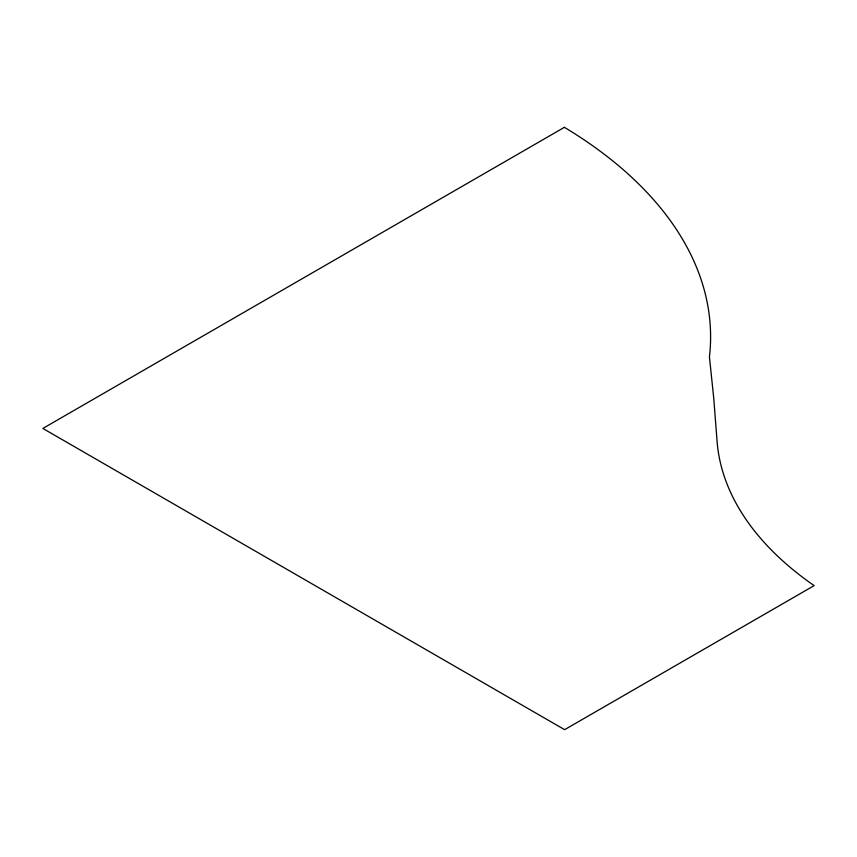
<?xml version="1.0" encoding="UTF-8"?>
<svg xmlns="http://www.w3.org/2000/svg" width="857" height="857" viewBox="0 0 857 857"><rect width="100%" height="100%" fill="white"/><g stroke="black" fill="none" stroke-linecap="round" stroke-linejoin="round"><path stroke-width="1.29" d="M564.388 127.329L42.85 428.436L564.624 729.671L814.15 585.61A419.041 241.931 0 0 1 716.934 439.405L713.742 398.173L709.435 356.962A523.552 302.264 0 0 0 564.388 127.329"/></g></svg>
